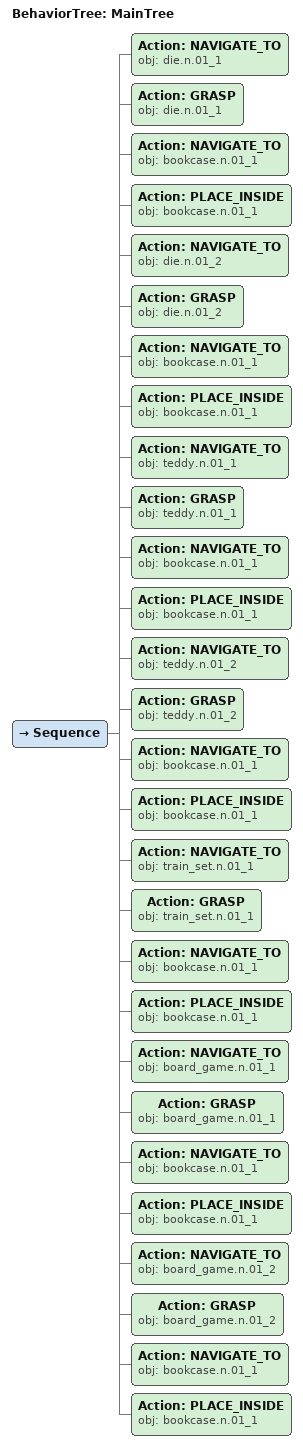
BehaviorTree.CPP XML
<root main_tree_to_execute="MainTree">
  <BehaviorTree ID="MainTree">
    <Sequence>
      <!-- Collect dice from bed -->
      <Action ID="NAVIGATE_TO" obj="die.n.01_1"/>
      <Action ID="GRASP" obj="die.n.01_1"/>
      <Action ID="NAVIGATE_TO" obj="bookcase.n.01_1"/>
      <Action ID="PLACE_INSIDE" obj="bookcase.n.01_1"/>
      <Action ID="NAVIGATE_TO" obj="die.n.01_2"/>
      <Action ID="GRASP" obj="die.n.01_2"/>
      <Action ID="NAVIGATE_TO" obj="bookcase.n.01_1"/>
      <Action ID="PLACE_INSIDE" obj="bookcase.n.01_1"/>
      <!-- Collect teddy bears from floor -->
      <Action ID="NAVIGATE_TO" obj="teddy.n.01_1"/>
      <Action ID="GRASP" obj="teddy.n.01_1"/>
      <Action ID="NAVIGATE_TO" obj="bookcase.n.01_1"/>
      <Action ID="PLACE_INSIDE" obj="bookcase.n.01_1"/>
      <Action ID="NAVIGATE_TO" obj="teddy.n.01_2"/>
      <Action ID="GRASP" obj="teddy.n.01_2"/>
      <Action ID="NAVIGATE_TO" obj="bookcase.n.01_1"/>
      <Action ID="PLACE_INSIDE" obj="bookcase.n.01_1"/>
      <!-- Collect train set from desk -->
      <Action ID="NAVIGATE_TO" obj="train_set.n.01_1"/>
      <Action ID="GRASP" obj="train_set.n.01_1"/>
      <Action ID="NAVIGATE_TO" obj="bookcase.n.01_1"/>
      <Action ID="PLACE_INSIDE" obj="bookcase.n.01_1"/>
      <!-- Collect board games -->
      <Action ID="NAVIGATE_TO" obj="board_game.n.01_1"/>
      <Action ID="GRASP" obj="board_game.n.01_1"/>
      <Action ID="NAVIGATE_TO" obj="bookcase.n.01_1"/>
      <Action ID="PLACE_INSIDE" obj="bookcase.n.01_1"/>
      <Action ID="NAVIGATE_TO" obj="board_game.n.01_2"/>
      <Action ID="GRASP" obj="board_game.n.01_2"/>
      <Action ID="NAVIGATE_TO" obj="bookcase.n.01_1"/>
      <Action ID="PLACE_INSIDE" obj="bookcase.n.01_1"/>
    </Sequence>
  </BehaviorTree>
</root>
